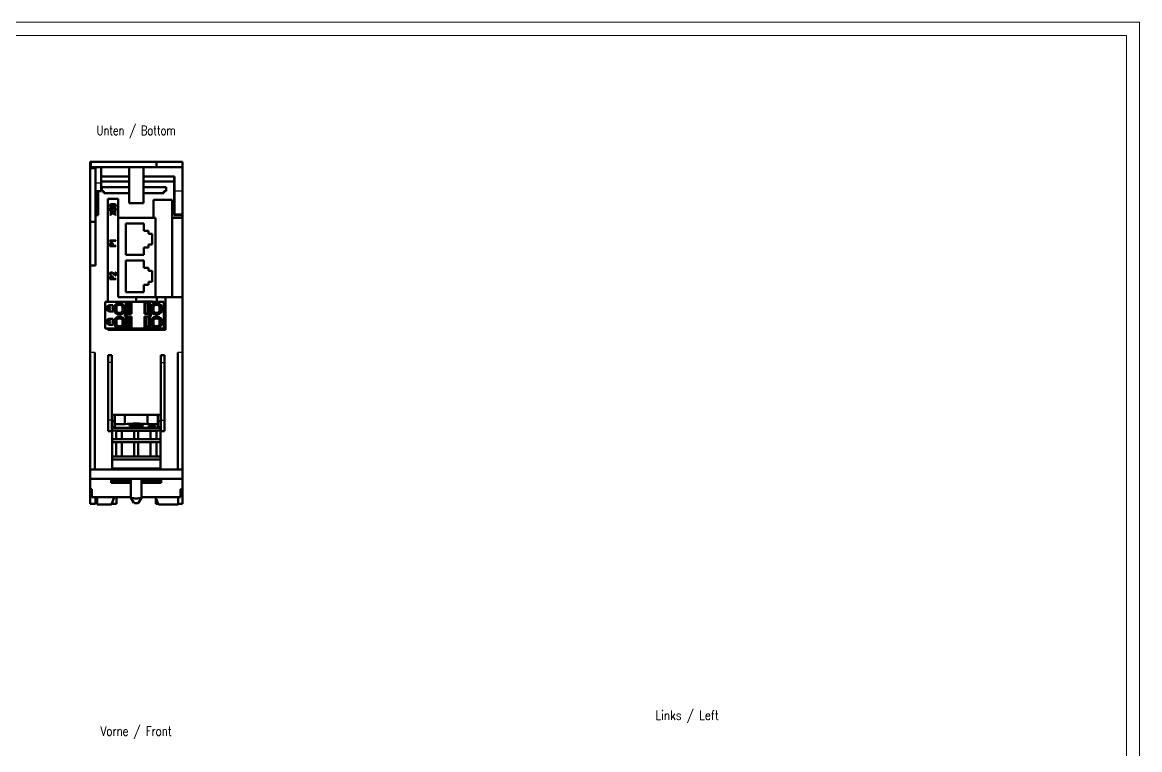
# Model space of a CAD drawing. Header units: millimetres. Extents: x 0 to 841, y 0 to 594.
# Drawn here: x 420.5 to 841, y 320 to 594 of the extents above; entities that cross this region are included whole.
import ezdxf

# ---------------------------------------------------------------- set-up
doc = ezdxf.new("R2010")
doc.units = ezdxf.units.MM
for name, color, linetype in [('1', 7, 'Continuous'), ('106', 7, 'Continuous'), ('201', 7, 'Continuous')]:
    doc.layers.add(name, color=color, linetype=linetype)
doc.styles.add('latin_extended', font='simplex.shx')

msp = doc.modelspace()

# ---------------------------------------------------------------- linework, layer by layer
at = {"layer": '1', "color": 7, "linetype": 'Continuous', "lineweight": 50}
for p, q in [((446.27, 541.39), (445.97, 541.39)), ((445.97, 539.39), (445.97, 541.39)), ((445.97, 539.04), (445.97, 539.39)), ((446.27, 539.39), (445.97, 539.39)), ((445.97, 539.04), (445.97, 518.84)), ((447.97, 539.04), (445.97, 539.04)), ((446.27, 541.39), (470.97, 541.39)), ((446.27, 539.39), (446.27, 541.39)), ((470.97, 539.39), (446.27, 539.39)), ((447.89, 539.39), (447.89, 539.04)), ((447.97, 539.04), (447.97, 518.84)), ((450.19, 539.39), (450.19, 533.39)), ((460.67, 539.39), (460.67, 525.89)), ((466.07, 539.39), (466.07, 525.89)), ((470.97, 541.39), (480.77, 541.39)), ((470.97, 539.39), (470.97, 541.39)), ((480.77, 539.39), (470.97, 539.39)), ((480.77, 541.39), (480.77, 539.39)), ((480.77, 530.39), (480.77, 539.39)), ((450.19, 535.89), (460.67, 535.89)), ((460.67, 534.08), (450.19, 534.08)), ((466.07, 535.89), (477.77, 535.89)), ((477.67, 534.08), (466.07, 534.08)), ((477.67, 535.89), (477.67, 534.08)), ((477.67, 534.08), (477.67, 533.99)), ((477.77, 535.89), (477.77, 530.39)), ((450.19, 530.39), (447.97, 530.39)), ((448.97, 521.59), (448.97, 530.39)), ((449.07, 530.39), (449.07, 521.39)), ((460.67, 533.99), (450.19, 533.99)), ((450.19, 533.39), (450.19, 530.39)), ((450.42, 531.96), (450.42, 530.38)), ((460.67, 531.96), (450.42, 531.96)), ((450.42, 530.38), (451.22, 530.38)), ((451.22, 530.38), (451.22, 529.61)), ((477.67, 533.99), (466.07, 533.99)), ((474.57, 531.96), (466.07, 531.96)), ((473.77, 530.38), (474.57, 530.38)), ((473.77, 529.61), (473.77, 530.38)), ((474.57, 530.38), (474.57, 531.96)), ((477.67, 533.99), (477.67, 521.39)), ((477.77, 530.39), (477.77, 521.59)), ((480.77, 521.59), (480.77, 530.39)), ((451.22, 529.61), (460.67, 529.61)), ((452.62, 527.57), (452.62, 488.77)), ((456.62, 527.57), (452.62, 527.57)), ((456.62, 520.39), (456.62, 527.57)), ((466.07, 525.89), (460.67, 525.89)), ((466.07, 529.61), (473.77, 529.61)), ((469.88, 527.18), (469.88, 520.39)), ((476.83, 527.18), (469.88, 527.18)), ((476.83, 520.39), (476.83, 527.18)), ((448.97, 521.59), (447.97, 521.59)), ((449.07, 525.25), (448.97, 525.25)), ((449.07, 523.94), (448.97, 523.94)), ((449.07, 522.65), (448.97, 522.65)), ((477.77, 525.25), (477.67, 525.25)), ((477.77, 523.94), (477.67, 523.94)), ((477.77, 522.65), (477.67, 522.65)), ((480.77, 521.59), (477.77, 521.59)), ((480.77, 521.39), (480.77, 521.59)), ((445.97, 518.84), (445.97, 502.39)), ((447.97, 518.84), (445.97, 518.84)), ((449.07, 521.39), (447.97, 521.39)), ((447.97, 518.84), (447.97, 502.39)), ((456.62, 520.39), (469.88, 520.39)), ((459.43, 518.22), (466.19, 518.22)), ((459.43, 506.38), (459.43, 518.22)), ((466.19, 518.22), (466.19, 515.45)), ((469.88, 520.39), (470.56, 520.39)), ((470.56, 520.39), (470.56, 490.49)), ((476.83, 490.49), (476.83, 520.39)), ((476.83, 520.39), (480.77, 520.39)), ((480.77, 521.39), (477.67, 521.39)), ((480.77, 520.39), (480.77, 521.39)), ((480.77, 490.49), (480.77, 520.39)), ((466.19, 515.45), (467.93, 515.45)), ((467.93, 515.45), (467.93, 514.33)), ((467.93, 514.33), (469.33, 514.33)), ((469.33, 514.33), (469.33, 510.28)), ((467.93, 509.15), (466.19, 509.15)), ((466.19, 509.15), (466.19, 506.38)), ((467.93, 510.28), (467.93, 509.15)), ((469.33, 510.28), (467.93, 510.28)), ((466.19, 506.38), (459.43, 506.38)), ((445.97, 469.59), (445.97, 502.39)), ((447.97, 502.39), (445.97, 502.39)), ((459.43, 492.41), (459.43, 504.25)), ((459.43, 504.25), (466.19, 504.25)), ((466.19, 504.25), (466.19, 501.48)), ((466.19, 501.48), (467.93, 501.48)), ((467.93, 501.48), (467.93, 500.36)), ((480.78, 501.18), (480.77, 501.18)), ((480.77, 500.68), (480.78, 500.68)), ((467.93, 500.36), (469.33, 500.36)), ((467.93, 496.31), (467.93, 495.18)), ((469.33, 496.31), (467.93, 496.31)), ((469.33, 500.36), (469.33, 496.31)), ((466.19, 492.41), (459.43, 492.41)), ((466.19, 495.18), (466.19, 492.41)), ((467.93, 495.18), (466.19, 495.18)), ((451.63, 488.77), (459.13, 488.77)), ((451.63, 478.71), (451.63, 488.77)), ((463.32, 490.49), (456.62, 490.49)), ((459.13, 488.77), (459.68, 488.77)), ((459.13, 488.33), (459.13, 488.77)), ((459.68, 488.33), (459.13, 488.33)), ((459.58, 488.23), (459.78, 488.23)), ((459.58, 484.33), (459.58, 488.23)), ((459.68, 488.77), (468.34, 488.77)), ((459.68, 488.33), (459.68, 488.77)), ((461.58, 488.33), (459.68, 488.33)), ((459.78, 488.23), (459.9, 488.23)), ((459.9, 488.23), (460.14, 488.23)), ((460.14, 488.23), (460.29, 488.23)), ((460.29, 488.23), (460.88, 488.23)), ((460.88, 488.23), (461.02, 488.23)), ((461.02, 488.23), (461.27, 488.23)), ((461.27, 488.23), (461.38, 488.23)), ((461.38, 488.23), (461.58, 488.23)), ((461.58, 488.23), (461.58, 488.33)), ((461.58, 484.33), (461.58, 488.23)), ((463.32, 488.82), (462.95, 488.82)), ((462.95, 488.82), (462.95, 488.77)), ((471.07, 490.49), (463.32, 490.49)), ((463.32, 490.49), (463.32, 488.82)), ((464.21, 488.82), (464.21, 488.77)), ((469.53, 488.82), (464.21, 488.82)), ((468.34, 488.33), (466.43, 488.33)), ((466.43, 488.33), (466.43, 488.23)), ((466.43, 488.23), (466.63, 488.23)), ((466.43, 484.33), (466.43, 488.23)), ((466.75, 488.23), (466.63, 488.23)), ((466.99, 488.23), (466.75, 488.23)), ((467.14, 488.23), (466.99, 488.23)), ((467.13, 488.23), (467.73, 488.23)), ((467.87, 488.23), (467.73, 488.23)), ((467.87, 488.23), (468.12, 488.23)), ((468.23, 488.23), (468.12, 488.23)), ((468.43, 488.23), (468.23, 488.23)), ((468.34, 488.77), (468.88, 488.77)), ((468.34, 488.33), (468.34, 488.77)), ((468.88, 488.33), (468.34, 488.33)), ((468.43, 484.33), (468.43, 488.23)), ((468.88, 488.77), (473.73, 488.77)), ((468.88, 488.33), (468.88, 488.77)), ((469.53, 488.77), (469.53, 488.82)), ((474.42, 490.49), (471.07, 490.49)), ((471.07, 488.77), (471.07, 490.49)), ((473.73, 478.71), (473.73, 488.77)), ((480.77, 490.49), (474.42, 490.49)), ((474.42, 478.19), (474.42, 490.49)), ((480.77, 469.59), (480.77, 490.49)), ((452.62, 487.15), (452.62, 485.42)), ((454.52, 487.43), (453.37, 487.43)), ((453.37, 485.13), (454.52, 485.13)), ((454.52, 485.13), (454.52, 487.43)), ((455.03, 486.87), (455.03, 485.29)), ((455.88, 487.05), (455.88, 485.12)), ((458.18, 485.12), (458.18, 487.05)), ((458.93, 485.08), (458.93, 487.09)), ((459.13, 484.23), (459.68, 484.23)), ((459.13, 483.25), (459.13, 484.23)), ((459.58, 484.33), (459.78, 484.33)), ((459.68, 484.23), (461.58, 484.23)), ((459.68, 483.25), (459.68, 484.23)), ((459.78, 484.33), (459.9, 484.33)), ((459.9, 484.33), (460.14, 484.33)), ((460.14, 484.33), (460.29, 484.33)), ((460.29, 484.33), (460.88, 484.33)), ((460.88, 484.33), (461.02, 484.33)), ((461.02, 484.33), (461.27, 484.33)), ((461.27, 484.33), (461.38, 484.33)), ((461.38, 484.33), (461.58, 484.33)), ((461.58, 484.23), (461.58, 484.33)), ((466.43, 484.33), (466.63, 484.33)), ((466.43, 484.33), (466.43, 484.23)), ((466.43, 484.23), (468.34, 484.23)), ((466.75, 484.33), (466.63, 484.33)), ((466.99, 484.33), (466.75, 484.33)), ((467.14, 484.33), (466.99, 484.33)), ((467.13, 484.33), (467.73, 484.33)), ((467.87, 484.33), (467.73, 484.33)), ((467.87, 484.33), (468.12, 484.33)), ((468.23, 484.33), (468.12, 484.33)), ((468.43, 484.33), (468.23, 484.33)), ((468.34, 484.23), (468.88, 484.23)), ((468.34, 483.25), (468.34, 484.23)), ((468.88, 483.25), (468.88, 484.23)), ((469.08, 485.08), (469.08, 487.09)), ((469.83, 487.05), (469.83, 485.12)), ((472.13, 485.12), (472.13, 487.05)), ((480.78, 487.42), (480.77, 487.42)), ((480.77, 486.9), (480.78, 486.9)), ((452.62, 482.07), (452.62, 480.34)), ((454.52, 482.35), (453.37, 482.35)), ((453.37, 480.05), (454.52, 480.05)), ((454.52, 480.05), (454.52, 482.35)), ((455.03, 480.21), (455.03, 481.79)), ((455.88, 481.97), (455.88, 480.04)), ((458.18, 480.04), (458.18, 481.97)), ((458.93, 482.01), (458.93, 480)), ((459.68, 483.25), (459.13, 483.25)), ((459.58, 483.15), (459.78, 483.15)), ((459.58, 483.15), (459.58, 479.25)), ((461.58, 483.25), (459.68, 483.25)), ((459.78, 483.15), (459.9, 483.15)), ((459.9, 483.15), (460.14, 483.15)), ((460.14, 483.15), (460.29, 483.15)), ((460.29, 483.15), (460.88, 483.15)), ((460.88, 483.15), (461.02, 483.15)), ((461.02, 483.15), (461.27, 483.15)), ((461.27, 483.15), (461.38, 483.15)), ((461.38, 483.15), (461.58, 483.15)), ((461.58, 483.15), (461.58, 483.25)), ((461.58, 483.15), (461.58, 479.25)), ((468.34, 483.25), (466.43, 483.25)), ((466.43, 483.25), (466.43, 483.15)), ((466.43, 483.15), (466.63, 483.15)), ((466.43, 483.15), (466.43, 479.25)), ((466.75, 483.15), (466.63, 483.15)), ((466.99, 483.15), (466.75, 483.15)), ((467.14, 483.15), (466.99, 483.15)), ((467.13, 483.15), (467.73, 483.15)), ((467.87, 483.15), (467.73, 483.15)), ((467.87, 483.15), (468.12, 483.15)), ((468.23, 483.15), (468.12, 483.15)), ((468.43, 483.15), (468.23, 483.15)), ((468.88, 483.25), (468.34, 483.25)), ((468.43, 483.15), (468.43, 479.25)), ((469.08, 480), (469.08, 482.01)), ((469.83, 481.97), (469.83, 480.04)), ((472.13, 480.04), (472.13, 481.97)), ((451.63, 478.71), (459.13, 478.71)), ((452.62, 478.71), (452.62, 478.19)), ((452.62, 478.19), (474.42, 478.19)), ((458.04, 479.1), (456.03, 479.1)), ((459.13, 479.15), (459.68, 479.15)), ((459.13, 478.71), (459.13, 479.15)), ((459.13, 478.71), (459.68, 478.71)), ((459.58, 479.25), (459.78, 479.25)), ((459.68, 479.15), (461.58, 479.15)), ((459.68, 478.71), (459.68, 479.15)), ((459.68, 478.71), (468.34, 478.71)), ((459.78, 479.25), (459.9, 479.25)), ((459.9, 479.25), (460.14, 479.25)), ((460.14, 479.25), (460.29, 479.25)), ((460.29, 479.25), (460.88, 479.25)), ((460.88, 479.25), (461.02, 479.25)), ((461.02, 479.25), (461.27, 479.25)), ((461.27, 479.25), (461.38, 479.25)), ((461.38, 479.25), (461.58, 479.25)), ((461.58, 479.15), (461.58, 479.25)), ((462.95, 478.71), (462.95, 478.66)), ((462.95, 478.66), (463.32, 478.66)), ((463.32, 478.66), (463.32, 478.27)), ((463.32, 478.27), (471.07, 478.27)), ((464.21, 478.71), (464.21, 478.66)), ((464.21, 478.66), (469.53, 478.66)), ((466.43, 479.25), (466.63, 479.25)), ((466.43, 479.25), (466.43, 479.15)), ((466.43, 479.15), (468.34, 479.15)), ((466.75, 479.25), (466.63, 479.25)), ((466.99, 479.25), (466.75, 479.25)), ((467.14, 479.25), (466.99, 479.25)), ((467.13, 479.25), (467.73, 479.25)), ((467.87, 479.25), (467.73, 479.25)), ((467.87, 479.25), (468.12, 479.25)), ((468.23, 479.25), (468.12, 479.25)), ((468.43, 479.25), (468.23, 479.25)), ((468.34, 479.15), (468.88, 479.15)), ((468.34, 478.71), (468.34, 479.15)), ((468.34, 478.71), (468.88, 478.71)), ((468.88, 478.71), (468.88, 479.15)), ((468.88, 478.71), (473.73, 478.71)), ((469.53, 478.66), (469.53, 478.71)), ((471.99, 479.1), (469.98, 479.1)), ((471.07, 478.27), (471.07, 478.71)), ((445.97, 469.59), (445.97, 425.59)), ((447.72, 469.59), (447.72, 425.59)), ((452.77, 468.68), (452.77, 465.84)), ((454.12, 468.68), (452.77, 468.68)), ((454.12, 468.68), (452.77, 468.68)), ((454.12, 468.68), (454.12, 465.84)), ((472.62, 468.68), (472.62, 465.84)), ((472.62, 468.68), (473.97, 468.68)), ((472.62, 468.68), (473.97, 468.68)), ((473.97, 468.68), (473.97, 465.84)), ((479.01, 425.59), (479.01, 469.59)), ((480.77, 469.59), (480.77, 425.59)), ((454.27, 443.79), (454.27, 446.19)), ((454.27, 446.19), (455.27, 446.19)), ((455.27, 443.79), (455.27, 446.19)), ((455.27, 446.19), (459.13, 446.19)), ((459.13, 446.19), (459.13, 442.61)), ((466.32, 446.19), (460.41, 446.19)), ((467.61, 446.19), (471.47, 446.19)), ((467.61, 446.19), (467.61, 442.61)), ((471.47, 446.19), (471.47, 443.79)), ((471.47, 446.19), (472.47, 446.19)), ((472.47, 443.79), (472.47, 446.19)), ((454.27, 441.5), (454.27, 443.79)), ((454.27, 443.79), (455.27, 443.79)), ((455.27, 441.5), (455.27, 443.79)), ((459.13, 442.61), (455.27, 442.61)), ((471.47, 442.61), (467.61, 442.61)), ((468.02, 441.82), (468.02, 441.63)), ((468.29, 441.75), (468.49, 441.77)), ((468.29, 441.53), (468.29, 441.75)), ((469.22, 441.6), (468.29, 441.75)), ((468.49, 441.77), (468.88, 441.71)), ((468.62, 441.84), (468.62, 441.75)), ((468.76, 441.56), (468.95, 441.58)), ((468.76, 441.48), (468.76, 441.56)), ((468.88, 441.71), (469.09, 441.73)), ((469.25, 441.7), (469.03, 441.68)), ((469.03, 441.68), (469.42, 441.62)), ((469.12, 441.83), (469.32, 441.86)), ((469.51, 441.77), (469.12, 441.83)), ((469.42, 441.62), (469.22, 441.6)), ((469.25, 441.64), (469.25, 441.7)), ((469.29, 441.75), (469.51, 441.77)), ((469.32, 441.86), (470.24, 441.7)), ((469.66, 441.74), (469.44, 441.72)), ((469.78, 441.89), (469.58, 441.87)), ((469.58, 441.81), (469.58, 441.87)), ((470.04, 441.68), (469.66, 441.74)), ((469.78, 441.78), (469.78, 441.89)), ((469.92, 441.49), (469.92, 441.61)), ((470.24, 441.7), (470.04, 441.68)), ((470.04, 441.5), (470.04, 441.68)), ((470.24, 441.53), (470.24, 441.7)), ((470.52, 441.63), (470.52, 441.82)), ((471.47, 443.79), (471.47, 441.5)), ((471.47, 443.79), (472.47, 443.79)), ((472.47, 441.5), (472.47, 443.79)), ((454.12, 439.99), (452.77, 439.99)), ((454.27, 441.27), (454.27, 441.5)), ((454.27, 441.5), (455.27, 441.5)), ((454.27, 440.21), (454.27, 441.27)), ((454.27, 441.27), (472.47, 441.27)), ((454.27, 440.21), (455.77, 440.21)), ((455.77, 440.21), (455.77, 440.18)), ((455.77, 440.21), (470.97, 440.21)), ((455.77, 440.18), (455.77, 440.15)), ((455.77, 440.18), (470.97, 440.18)), ((455.77, 440.15), (455.77, 436.99)), ((457.97, 440.15), (457.97, 436.96)), ((462.62, 440.15), (462.62, 436.99)), ((464.12, 440.15), (464.12, 436.99)), ((468.77, 436.96), (468.77, 440.15)), ((470.97, 440.18), (470.97, 440.21)), ((470.97, 440.21), (472.47, 440.21)), ((470.97, 440.15), (470.97, 440.18)), ((470.97, 436.99), (470.97, 440.15)), ((471.47, 441.5), (472.47, 441.5)), ((472.47, 441.27), (472.47, 441.5)), ((472.47, 440.21), (472.47, 441.27)), ((472.62, 439.99), (473.97, 439.99)), ((454.27, 435.89), (454.27, 436.99)), ((454.27, 436.99), (455.77, 436.99)), ((454.27, 435.89), (472.47, 435.89)), ((455.77, 436.96), (455.77, 436.99)), ((462.62, 436.96), (455.77, 436.96)), ((455.77, 435.89), (455.77, 435.86)), ((455.77, 435.86), (455.77, 430.49)), ((455.77, 435.86), (462.62, 435.86)), ((457.97, 435.86), (457.97, 430.46)), ((462.62, 436.99), (464.12, 436.99)), ((462.62, 436.99), (462.62, 436.96)), ((462.62, 435.86), (462.62, 430.49)), ((464.12, 436.99), (464.12, 436.96)), ((464.12, 436.96), (470.97, 436.96)), ((464.12, 435.86), (464.12, 430.49)), ((470.97, 435.86), (464.12, 435.86)), ((468.77, 430.46), (468.77, 435.86)), ((470.97, 436.99), (472.47, 436.99)), ((470.97, 436.96), (470.97, 436.99)), ((470.97, 435.86), (470.97, 435.89)), ((470.97, 430.49), (470.97, 435.86)), ((472.47, 435.89), (472.47, 436.99)), ((454.27, 430.49), (455.77, 430.49)), ((454.27, 429.39), (454.27, 430.49)), ((454.27, 425.89), (454.27, 429.39)), ((454.27, 429.39), (472.47, 429.39)), ((455.77, 430.46), (455.77, 430.49)), ((462.62, 430.46), (455.77, 430.46)), ((462.62, 430.49), (464.12, 430.49)), ((462.62, 430.49), (462.62, 430.46)), ((464.12, 430.49), (464.12, 430.46)), ((464.12, 430.46), (470.97, 430.46)), ((470.97, 430.49), (472.47, 430.49)), ((470.97, 430.46), (470.97, 430.49)), ((472.47, 429.39), (472.47, 430.49)), ((472.47, 425.89), (472.47, 429.39)), ((445.97, 425.59), (445.97, 422.09)), ((447.72, 425.59), (445.97, 425.59)), ((479.01, 425.59), (447.72, 425.59)), ((454.27, 425.89), (472.47, 425.89)), ((455.97, 425.89), (455.97, 425.59)), ((470.77, 425.89), (470.77, 425.59)), ((480.77, 425.59), (479.01, 425.59)), ((480.77, 425.59), (480.77, 422.09)), ((445.97, 418.19), (445.97, 422.09)), ((480.77, 422.09), (445.97, 422.09)), ((453.97, 421.39), (453.97, 422.09)), ((453.97, 421.33), (453.97, 421.39)), ((453.97, 421.39), (461.37, 421.39)), ((453.97, 420.59), (453.97, 421.33)), ((453.97, 421.33), (461.37, 421.33)), ((453.97, 420.59), (461.37, 420.59)), ((461.37, 421.57), (461.37, 422.09)), ((461.37, 422.09), (461.37, 414.95)), ((465.37, 422.09), (465.37, 421.57)), ((465.37, 414.95), (465.37, 422.09)), ((465.37, 421.39), (472.77, 421.39)), ((465.37, 421.33), (472.77, 421.33)), ((465.37, 420.59), (472.77, 420.59)), ((472.77, 421.39), (472.77, 422.09)), ((472.77, 421.33), (472.77, 421.39)), ((472.77, 420.59), (472.77, 421.33)), ((480.77, 418.19), (480.77, 422.09)), ((445.97, 418.19), (445.97, 418.09)), ((446.68, 418.19), (445.97, 418.19)), ((445.97, 418.09), (445.97, 417.09)), ((445.97, 417.09), (445.97, 412.59)), ((446.44, 417.09), (445.97, 417.09)), ((446.68, 418.19), (446.68, 415.19)), ((480.06, 415.19), (480.06, 418.19)), ((480.77, 418.19), (480.06, 418.19)), ((480.77, 417.09), (480.3, 417.09)), ((480.77, 418.19), (480.77, 418.09)), ((480.77, 418.09), (480.77, 417.09)), ((480.77, 417.09), (480.77, 412.59)), ((447.97, 412.59), (445.97, 412.59)), ((446.68, 415.19), (461.37, 415.19)), ((447.97, 415.19), (447.97, 412.59)), ((448.65, 412.39), (448.65, 415.19)), ((448.65, 412.39), (454.04, 412.39)), ((454.04, 412.39), (454.96, 414.79)), ((455.97, 412.59), (454.12, 412.59)), ((454.96, 414.79), (454.97, 415.19)), ((455.97, 412.59), (455.97, 415.19)), ((461.37, 414.93), (462.52, 412.96)), ((464.22, 412.96), (465.36, 414.93)), ((465.37, 415.19), (480.06, 415.19)), ((470.77, 415.25), (470.78, 414.79)), ((470.77, 415.19), (470.77, 412.59)), ((471.62, 412.59), (470.77, 412.59)), ((470.78, 414.79), (471.7, 412.39)), ((471.7, 412.39), (479.09, 412.39)), ((479.09, 412.39), (479.09, 415.19)), ((480.77, 412.59), (479.09, 412.59))]:
    msp.add_line(p, q, dxfattribs=at)
at = {"layer": '1', "color": 7, "linetype": 'Continuous', "lineweight": 25}
for p, q in [((450.19, 533.39), (447.97, 533.39)), ((448.97, 530.39), (447.97, 530.39)), ((480.77, 530.39), (477.77, 530.39)), ((459.78, 484.33), (459.78, 488.23)), ((459.9, 484.33), (459.9, 488.23)), ((460.14, 484.33), (460.14, 488.23)), ((460.29, 484.33), (460.29, 488.23)), ((460.88, 484.33), (460.88, 488.23)), ((461.02, 484.33), (461.02, 488.23)), ((461.27, 484.33), (461.27, 488.23)), ((461.38, 484.33), (461.38, 488.23)), ((466.63, 484.33), (466.63, 488.23)), ((466.75, 484.33), (466.75, 488.23)), ((466.99, 484.33), (466.99, 488.23)), ((467.14, 484.33), (467.14, 488.23)), ((467.73, 484.33), (467.73, 488.23)), ((467.87, 484.33), (467.87, 488.23)), ((468.12, 484.33), (468.12, 488.23)), ((468.23, 484.33), (468.23, 488.23)), ((459.78, 483.15), (459.78, 479.25)), ((459.9, 483.15), (459.9, 479.25)), ((460.14, 483.15), (460.14, 479.25)), ((460.29, 483.15), (460.29, 479.25)), ((460.88, 483.15), (460.88, 479.25)), ((461.02, 483.15), (461.02, 479.25)), ((461.27, 483.15), (461.27, 479.25)), ((461.38, 483.15), (461.38, 479.25)), ((466.63, 483.15), (466.63, 479.25)), ((466.75, 483.15), (466.75, 479.25)), ((466.99, 483.15), (466.99, 479.25)), ((467.14, 483.15), (467.14, 479.25)), ((467.73, 483.15), (467.73, 479.25)), ((467.87, 483.15), (467.87, 479.25)), ((468.12, 483.15), (468.12, 479.25)), ((468.23, 483.15), (468.23, 479.25)), ((447.72, 469.59), (445.97, 469.59)), ((480.77, 469.59), (479.01, 469.59)), ((446.27, 418.09), (445.97, 418.09)), ((480.77, 418.09), (480.47, 418.09))]:
    msp.add_line(p, q, dxfattribs=at)
at = {"layer": '1', "color": 7, "linetype": 'Continuous', "lineweight": 50}
for centre, radius, start, end in [((457.03, 486.08), 2.15, 27.9055, 158.4711), ((470.98, 486.08), 2.15, 207.9055, 152.0945), ((453.37, 486.28), 1.15, 90, 270), ((452.38, 486.28), 1.15, 0, 64.3655), ((452.38, 486.28), 1.15, 295.6345, 0), ((457.03, 486.08), 2.15, 201.5289, 332.0945), ((457.03, 486.08), 1.5, 39.9445, 140.0555), ((457.03, 486.08), 1.5, 219.9445, 320.0555), ((470.98, 486.08), 1.5, 39.9445, 140.0555), ((470.98, 486.08), 1.5, 219.9445, 320.0555), ((453.37, 481.2), 1.15, 90, 270), ((452.38, 481.2), 1.15, 0, 64.3655), ((452.38, 481.2), 1.15, 295.6345, 0), ((457.03, 481), 2.15, 27.9055, 158.4711), ((457.03, 481), 2.15, 201.5289, 242.0945), ((457.03, 481), 1.5, 39.9445, 140.0555), ((457.03, 481), 1.5, 219.9445, 320.0555), ((457.03, 481), 2.15, 297.9055, 332.0945), ((470.98, 481), 2.15, 297.9055, 152.0945), ((470.98, 481), 2.15, 207.9055, 242.0945), ((470.98, 481), 1.5, 39.9445, 140.0555), ((470.98, 481), 1.5, 219.9445, 320.0555), ((472.77, 422.09), 26.81, 188.3654, 193.1942), ((453.96, 422.09), 26.81, 346.8058, 351.6345)]:
    msp.add_arc(centre, radius, start, end, dxfattribs=at)
for centre, major_axis, ratio, start_param, end_param in [((456.19, 486.08), (1.3, 0), 0.759934, 1.805503, 2.657041), ((456.19, 486.08), (1.3, 0), 0.759934, 3.626145, 4.477682), ((457.88, 486.08), (1.3, 0), 0.759934, 0.62981, 1.336089), ((457.88, 486.08), (1.3, 0), 0.759934, 4.947096, 5.653375), ((470.14, 486.08), (1.3, 0), 0.759934, 1.805503, 2.511783), ((470.14, 486.08), (1.3, 0), 0.759934, 3.771402, 4.477682), ((471.83, 486.08), (1.3, 0), 0.759934, 0, 1.336089), ((471.83, 486.08), (1.3, 0), 0.759934, 4.947096, 6.283185), ((456.19, 481), (1.3, 0), 0.759934, 1.805503, 2.657041), ((456.19, 481), (1.3, 0), 0.759934, 3.626145, 4.477682), ((457.88, 481), (1.3, 0), 0.759934, 0.62981, 1.336089), ((457.88, 481), (1.3, 0), 0.759934, 4.947096, 5.653375), ((470.14, 481), (1.3, 0), 0.759934, 1.805503, 2.511783), ((470.14, 481), (1.3, 0), 0.759934, 3.771402, 4.477682), ((471.83, 481), (1.3, 0), 0.759934, 0, 1.336089), ((471.83, 481), (1.3, 0), 0.759934, 4.947096, 6.283185), ((463.37, 442.16), (5.5, 0), 0.12941, 0.689775, 2.451818), ((469.27, 441.82), (-1.25, 0), 0.130526, 3.141593, 6.283185), ((469.27, 441.63), (-1.25, 0), 0.130526, 0, 3.141593), ((469.27, 441.53), (-1.25, 0), 0.130526, 5.60465, 5.966375), ((469.27, 441.53), (-1.25, 0), 0.130526, 3.458403, 3.820128), ((463.37, 414.95), (-2, 0), 0.130526, 0, 3.141593), ((463.37, 412.97), (0.85, 0), 0.130526, 3.217384, 6.207493)]:
    msp.add_ellipse(centre, major_axis=major_axis, ratio=ratio, start_param=start_param, end_param=end_param, dxfattribs=at)
msp.add_ellipse((463.37, 442.27), major_axis=(2.69, 0), ratio=0.130526, dxfattribs=at)
for points, degree in [([(453.5, 522.84), (453.48, 522.8), (453.45, 522.75), (453.43, 522.71)], 3), ([(453.43, 522.71), (453.75, 522.53), (454.07, 522.35), (454.4, 522.17)], 3), ([(454.4, 522.17), (454.07, 521.99), (453.75, 521.81), (453.43, 521.63)], 3), ([(453.43, 521.63), (453.45, 521.58), (453.48, 521.54), (453.5, 521.5)], 3), ([(453.62, 524.18), (453.56, 524.18), (453.51, 524.18), (453.46, 524.18)], 3), ([(453.46, 524.18), (453.46, 523.87), (453.46, 523.56), (453.46, 523.24)], 3), ([(453.46, 523.24), (453.46, 523.22), (453.46, 523.19), (453.46, 523.17)], 3), ([(453.46, 523.17), (453.87, 523.17), (454.28, 523.17), (454.7, 523.17)], 3), ([(454.56, 522.26), (454.21, 522.46), (453.85, 522.65), (453.5, 522.84)], 3), ([(453.5, 521.5), (453.85, 521.69), (454.2, 521.89), (454.55, 522.09)], 3), ([(453.62, 523.32), (453.62, 523.61), (453.62, 523.89), (453.62, 524.18)], 3), ([(454.45, 523.32), (454.17, 523.32), (453.89, 523.32), (453.62, 523.32)], 3), ([(453.85, 524.66), (453.79, 524.68), (453.74, 524.71), (453.7, 524.75)], 3), ([(454.5, 523.47), (454.48, 523.5), (454.45, 523.53), (454.43, 523.57)], 3), ([(454.58, 523.42), (454.56, 523.43), (454.53, 523.45), (454.5, 523.47)], 3), ([(454.55, 522.09), (454.93, 521.88), (455.3, 521.68), (455.67, 521.47)], 3), ([(455.67, 522.89), (455.3, 522.68), (454.93, 522.47), (454.56, 522.26)], 3), ([(454.63, 523.41), (454.62, 523.41), (454.61, 523.41), (454.58, 523.42)], 3), ([(454.7, 523.4), (454.67, 523.4), (454.65, 523.41), (454.63, 523.41)], 3), ([(454.7, 523.17), (454.7, 523.25), (454.7, 523.32), (454.7, 523.4)], 3), ([(454.71, 522.17), (455.06, 522.37), (455.4, 522.56), (455.75, 522.76)], 3), ([(455.75, 521.6), (455.4, 521.79), (455.06, 521.98), (454.71, 522.17)], 3), ([(455.47, 523.38), (455.45, 523.36), (455.41, 523.33), (455.37, 523.31)], 3), ([(455.37, 523.31), (455.39, 523.27), (455.41, 523.22), (455.43, 523.17)], 3), ([(455.53, 523.47), (455.52, 523.44), (455.5, 523.41), (455.47, 523.38)], 3), ([(455.75, 522.76), (455.72, 522.8), (455.7, 522.85), (455.67, 522.89)], 3), ([(455.67, 521.47), (455.7, 521.52), (455.72, 521.56), (455.75, 521.6)], 3), ([(456.62, 490.49), (456.62, 520.39)], 1), ([(453.46, 509.67), (454.21, 509.67), (454.96, 509.67), (455.71, 509.67)], 3), ([(455.71, 511.86), (454.97, 511.86), (454.22, 511.86), (453.47, 511.86)], 3), ([(453.47, 511.86), (453.47, 511.83), (453.47, 511.8), (453.47, 511.78)], 3), ([(453.47, 511.78), (453.47, 511.73), (453.47, 511.69), (453.47, 511.64)], 3), ([(453.47, 511.64), (453.48, 511.64), (453.49, 511.63), (453.5, 511.62)], 3), ([(453.62, 509.85), (453.62, 509.98), (453.62, 510.11), (453.62, 510.25)], 3), ([(454.45, 509.85), (454.17, 509.85), (453.89, 509.85), (453.62, 509.85)], 3), ([(453.67, 511.69), (454.35, 511.69), (455.03, 511.69), (455.71, 511.69)], 3), ([(453.87, 511.22), (453.92, 511.23), (453.97, 511.23), (454.03, 511.24)], 3), ([(453.87, 511.2), (453.87, 511.21), (453.87, 511.22), (453.87, 511.22)], 3), ([(455.71, 509.85), (455.34, 509.85), (454.97, 509.85), (454.6, 509.85)], 3), ([(455.71, 511.69), (455.71, 511.75), (455.71, 511.8), (455.71, 511.86)], 3), ([(455.71, 509.67), (455.71, 509.73), (455.71, 509.79), (455.71, 509.85)], 3), ([(453.46, 497.27), (454.21, 497.27), (454.96, 497.27), (455.71, 497.27)], 3), ([(453.58, 499.64), (453.55, 499.62), (453.53, 499.59), (453.51, 499.55)], 3), ([(453.62, 497.43), (453.62, 497.55), (453.62, 497.67), (453.62, 497.79)], 3), ([(454.45, 497.43), (454.17, 497.43), (453.89, 497.43), (453.62, 497.43)], 3), ([(453.74, 498.78), (453.76, 498.83), (453.79, 498.88), (453.81, 498.92)], 3), ([(455.71, 497.43), (455.34, 497.43), (454.97, 497.43), (454.6, 497.43)], 3), ([(455.4, 498.72), (455.41, 498.71), (455.42, 498.7), (455.42, 498.7)], 3), ([(455.42, 498.7), (455.52, 498.7), (455.61, 498.7), (455.71, 498.7)], 3), ([(455.55, 498.85), (455.53, 498.85), (455.5, 498.85), (455.48, 498.85)], 3), ([(455.71, 499.9), (455.66, 499.9), (455.61, 499.9), (455.55, 499.9)], 3), ([(455.55, 499.9), (455.55, 499.55), (455.55, 499.2), (455.55, 498.85)], 3), ([(455.71, 498.7), (455.71, 499.1), (455.71, 499.5), (455.71, 499.9)], 3), ([(455.71, 497.27), (455.71, 497.32), (455.71, 497.38), (455.71, 497.43)], 3), ([(453.53, 481.21), (453.49, 481.19), (453.46, 481.17), (453.43, 481.15)], 3), ([(452.77, 440.05), (452.77, 440.05), (452.77, 440.31), (452.77, 441.31), (452.77, 442.72), (452.77, 443.72), (452.77, 444.17)], 3), ([(454.12, 440.05), (454.12, 440.05), (454.12, 440.31), (454.12, 441.31), (454.12, 442.72), (454.12, 443.72), (454.12, 444.17)], 3), ([(472.62, 440.05), (472.62, 440.05), (472.62, 440.31), (472.62, 441.31), (472.62, 442.72), (472.62, 443.72), (472.62, 444.17)], 3), ([(473.97, 440.05), (473.97, 440.05), (473.97, 440.31), (473.97, 441.31), (473.97, 442.72), (473.97, 443.72), (473.97, 444.17)], 3), ([(454.27, 436.99), (454.27, 438.06), (454.27, 439.14), (454.27, 440.21)], 3), ([(455.77, 440.15), (458.05, 440.15), (460.33, 440.15), (462.62, 440.15)], 3), ([(470.97, 440.15), (468.68, 440.15), (466.4, 440.15), (464.12, 440.15)], 3), ([(472.47, 440.21), (472.47, 439.14), (472.47, 438.06), (472.47, 436.99)], 3), ([(454.27, 430.49), (454.27, 432.29), (454.27, 434.09), (454.27, 435.89)], 3), ([(472.47, 435.89), (472.47, 434.09), (472.47, 432.29), (472.47, 430.49)], 3)]:
    msp.add_open_spline(points, degree=degree, dxfattribs=at)
for points, knots in [([(455.59, 525.35), (455.54, 525.4), (455.48, 525.44), (455.34, 525.5), (455.26, 525.52), (455.1, 525.55), (455.01, 525.56), (454.82, 525.56), (454.71, 525.56), (454.59, 525.56), (454.58, 525.56), (454.46, 525.56), (454.36, 525.56), (454.17, 525.55), (454.08, 525.55), (453.91, 525.52), (453.83, 525.5), (453.7, 525.45), (453.64, 525.41), (453.49, 525.27), (453.45, 525.15), (453.45, 524.85), (453.49, 524.73), (453.64, 524.59), (453.7, 524.56), (453.77, 524.53)], [0, 0, 0, 0, 0.078552, 0.078552, 0.157105, 0.157105, 0.236105, 0.236105, 0.315096, 0.315096, 0.323455, 0.323455, 0.402446, 0.402446, 0.481446, 0.481446, 0.560979, 0.560979, 0.640512, 0.640512, 0.780776, 0.780776, 0.92052, 0.92052, 1, 1, 1, 1]), ([(453.7, 524.75), (453.64, 524.81), (453.61, 524.89), (453.61, 525.11), (453.64, 525.19), (453.7, 525.25)], [0, 0, 0, 0, 0.506427, 0.506427, 1, 1, 1, 1]), ([(453.7, 525.25), (453.74, 525.29), (453.79, 525.32), (453.9, 525.36), (453.97, 525.38), (454.12, 525.4), (454.2, 525.4), (454.38, 525.41), (454.47, 525.41), (454.58, 525.41), (454.59, 525.41), (454.7, 525.41), (454.79, 525.41), (454.97, 525.4), (455.05, 525.4), (455.2, 525.38), (455.26, 525.36), (455.39, 525.32), (455.44, 525.29), (455.54, 525.19), (455.57, 525.11), (455.57, 524.9), (455.54, 524.81), (455.44, 524.72), (455.39, 524.69), (455.33, 524.66)], [0, 0, 0, 0, 0.086443, 0.086443, 0.173633, 0.173633, 0.260744, 0.260744, 0.347275, 0.347275, 0.357164, 0.357164, 0.439739, 0.439739, 0.522325, 0.522325, 0.604911, 0.604911, 0.686566, 0.686566, 0.80066, 0.80066, 0.917169, 0.917169, 1, 1, 1, 1]), ([(453.77, 524.53), (453.83, 524.5), (453.91, 524.48), (454.08, 524.45), (454.17, 524.45), (454.36, 524.44), (454.46, 524.44), (454.58, 524.44), (454.59, 524.44), (454.71, 524.44), (454.82, 524.44), (455.01, 524.45), (455.1, 524.45), (455.26, 524.48), (455.34, 524.5), (455.48, 524.56), (455.54, 524.6), (455.59, 524.65)], [0, 0, 0, 0, 0.141898, 0.141898, 0.282703, 0.282703, 0.423492, 0.423492, 0.438391, 0.438391, 0.57918, 0.57918, 0.719985, 0.719985, 0.859993, 0.859993, 1, 1, 1, 1]), ([(455.33, 524.66), (455.27, 524.64), (455.2, 524.63), (455.05, 524.61), (454.97, 524.6), (454.79, 524.6), (454.7, 524.6), (454.59, 524.6), (454.58, 524.6), (454.47, 524.6), (454.38, 524.6), (454.2, 524.6), (454.12, 524.61), (453.97, 524.63), (453.9, 524.64), (453.85, 524.66)], [0, 0, 0, 0, 0.159289, 0.159289, 0.318578, 0.318578, 0.477845, 0.477845, 0.496919, 0.496919, 0.663815, 0.663815, 0.831832, 0.831832, 1, 1, 1, 1]), ([(455.72, 523.57), (455.72, 523.61), (455.73, 523.64), (455.73, 523.74), (455.71, 523.82), (455.64, 523.95), (455.59, 524.01), (455.47, 524.1), (455.39, 524.14), (455.21, 524.19), (455.11, 524.21), (454.75, 524.21), (454.57, 524.17), (454.3, 524.01), (454.24, 523.9), (454.24, 523.69), (454.24, 523.64), (454.26, 523.55), (454.28, 523.51), (454.3, 523.48)], [0, 0, 0, 0, 0.029959, 0.029959, 0.126646, 0.126646, 0.223666, 0.223666, 0.321094, 0.321094, 0.417954, 0.417954, 0.628476, 0.628476, 0.838607, 0.838607, 0.919303, 0.919303, 1, 1, 1, 1]), ([(454.3, 523.48), (454.32, 523.44), (454.34, 523.41), (454.39, 523.36), (454.42, 523.34), (454.45, 523.32)], [0, 0, 0, 0, 0.505491, 0.505491, 1, 1, 1, 1]), ([(454.43, 523.57), (454.41, 523.62), (454.4, 523.68), (454.4, 523.82), (454.42, 523.87), (454.51, 523.95), (454.57, 523.99), (454.69, 524.03), (454.76, 524.04), (454.9, 524.05), (454.95, 524.06), (455.07, 524.06), (455.14, 524.05), (455.28, 524.01), (455.34, 523.99), (455.45, 523.92), (455.49, 523.88), (455.55, 523.78), (455.57, 523.73), (455.57, 523.63), (455.56, 523.6), (455.56, 523.53), (455.55, 523.5), (455.53, 523.47)], [0, 0, 0, 0, 0.077575, 0.077575, 0.151004, 0.151004, 0.224877, 0.224877, 0.299345, 0.299345, 0.373813, 0.373813, 0.495755, 0.495755, 0.617696, 0.617696, 0.739638, 0.739638, 0.8632, 0.8632, 0.9316, 0.9316, 1, 1, 1, 1]), ([(455.43, 523.17), (455.51, 523.21), (455.56, 523.25), (455.64, 523.34), (455.67, 523.38), (455.71, 523.48), (455.72, 523.52), (455.72, 523.57)], [0, 0, 0, 0, 0.332191, 0.332191, 0.664382, 0.664382, 1, 1, 1, 1]), ([(455.59, 524.65), (455.68, 524.73), (455.73, 524.85), (455.73, 525.15), (455.68, 525.27), (455.59, 525.35)], [0, 0, 0, 0, 0.502804, 0.502804, 1, 1, 1, 1]), ([(454.6, 509.85), (454.6, 509.98), (454.6, 510.11), (454.6, 510.47), (454.55, 510.64), (454.38, 510.83), (454.32, 510.88), (454.19, 510.94), (454.12, 510.95), (453.97, 510.95), (453.9, 510.94), (453.76, 510.88), (453.7, 510.83), (453.59, 510.72), (453.55, 510.64), (453.48, 510.46), (453.46, 510.36), (453.46, 510.05), (453.46, 509.86), (453.46, 509.67)], [0, 0, 0, 0, 0.118521, 0.118521, 0.314648, 0.314648, 0.404037, 0.404037, 0.493938, 0.493938, 0.583277, 0.583277, 0.673112, 0.673112, 0.76219, 0.76219, 0.851713, 0.851713, 1, 1, 1, 1]), ([(453.5, 511.62), (453.54, 511.58), (453.58, 511.54), (453.67, 511.45), (453.71, 511.41), (453.78, 511.33), (453.81, 511.3), (453.85, 511.24), (453.87, 511.22), (453.87, 511.2)], [0, 0, 0, 0, 0.24629, 0.24629, 0.49534, 0.49534, 0.74767, 0.74767, 1, 1, 1, 1]), ([(453.62, 510.25), (453.62, 510.33), (453.63, 510.41), (453.68, 510.54), (453.71, 510.6), (453.8, 510.69), (453.84, 510.72), (453.94, 510.77), (453.99, 510.78), (454.1, 510.78), (454.15, 510.77), (454.24, 510.73), (454.28, 510.69), (454.36, 510.61), (454.39, 510.55), (454.43, 510.42), (454.45, 510.34), (454.45, 510.11), (454.45, 509.98), (454.45, 509.85)], [0, 0, 0, 0, 0.106268, 0.106268, 0.213254, 0.213254, 0.32024, 0.32024, 0.42804, 0.42804, 0.532978, 0.532978, 0.638764, 0.638764, 0.743844, 0.743844, 0.848924, 0.848924, 1, 1, 1, 1]), ([(454.03, 511.24), (454.03, 511.24), (454.03, 511.26), (454.02, 511.29), (454, 511.31), (453.96, 511.37), (453.92, 511.42), (453.82, 511.53), (453.75, 511.6), (453.67, 511.69)], [0, 0, 0, 0, 0.242054, 0.242054, 0.49186, 0.49186, 0.74593, 0.74593, 1, 1, 1, 1]), ([(453.51, 499.55), (453.49, 499.51), (453.48, 499.47), (453.45, 499.38), (453.45, 499.32), (453.45, 499.04), (453.54, 498.88), (453.74, 498.78)], [0, 0, 0, 0, 0.181217, 0.181217, 0.362434, 0.362434, 1, 1, 1, 1]), ([(454.6, 497.43), (454.6, 497.55), (454.6, 497.67), (454.6, 497.99), (454.55, 498.15), (454.38, 498.32), (454.32, 498.36), (454.19, 498.41), (454.12, 498.43), (453.97, 498.43), (453.9, 498.41), (453.76, 498.36), (453.7, 498.32), (453.59, 498.21), (453.55, 498.15), (453.48, 497.99), (453.46, 497.89), (453.46, 497.62), (453.46, 497.44), (453.46, 497.27)], [0, 0, 0, 0, 0.118499, 0.118499, 0.31459, 0.31459, 0.403966, 0.403966, 0.493872, 0.493872, 0.583215, 0.583215, 0.67307, 0.67307, 0.762169, 0.762169, 0.851699, 0.851699, 1, 1, 1, 1]), ([(454.29, 499.75), (454.25, 499.77), (454.2, 499.78), (454.1, 499.8), (454.04, 499.8), (453.93, 499.8), (453.87, 499.79), (453.75, 499.77), (453.7, 499.74), (453.62, 499.69), (453.6, 499.67), (453.58, 499.64)], [0, 0, 0, 0, 0.210731, 0.210731, 0.421785, 0.421785, 0.657879, 0.657879, 0.892261, 0.892261, 1, 1, 1, 1]), ([(453.81, 498.92), (453.67, 498.99), (453.6, 499.11), (453.6, 499.4), (453.65, 499.51), (453.74, 499.57)], [0, 0, 0, 0, 0.512977, 0.512977, 1, 1, 1, 1]), ([(453.62, 497.79), (453.62, 497.87), (453.63, 497.94), (453.68, 498.06), (453.71, 498.11), (453.8, 498.19), (453.84, 498.22), (453.94, 498.26), (453.99, 498.27), (454.1, 498.27), (454.15, 498.26), (454.24, 498.22), (454.28, 498.19), (454.36, 498.11), (454.39, 498.06), (454.43, 497.94), (454.45, 497.87), (454.45, 497.67), (454.45, 497.55), (454.45, 497.43)], [0, 0, 0, 0, 0.106234, 0.106234, 0.213166, 0.213166, 0.320097, 0.320097, 0.427867, 0.427867, 0.532775, 0.532775, 0.638557, 0.638557, 0.743697, 0.743697, 0.848837, 0.848837, 1, 1, 1, 1]), ([(453.74, 499.57), (453.77, 499.6), (453.81, 499.62), (453.9, 499.64), (453.94, 499.64), (454.03, 499.64), (454.08, 499.64), (454.17, 499.62), (454.2, 499.61), (454.24, 499.6)], [0, 0, 0, 0, 0.251259, 0.251259, 0.499997, 0.499997, 0.748734, 0.748734, 1, 1, 1, 1]), ([(454.24, 499.6), (454.29, 499.58), (454.34, 499.55), (454.47, 499.48), (454.54, 499.43), (454.68, 499.33), (454.75, 499.27), (454.9, 499.15), (454.97, 499.09), (455.11, 498.97), (455.18, 498.91), (455.3, 498.8), (455.35, 498.76), (455.4, 498.72)], [0, 0, 0, 0, 0.166514, 0.166514, 0.332492, 0.332492, 0.499168, 0.499168, 0.665741, 0.665741, 0.832218, 0.832218, 1, 1, 1, 1]), ([(455.48, 498.85), (455.36, 498.96), (455.24, 499.05), (455.01, 499.25), (454.91, 499.34), (454.71, 499.5), (454.61, 499.57), (454.44, 499.68), (454.36, 499.72), (454.29, 499.75)], [0, 0, 0, 0, 0.249944, 0.249944, 0.499392, 0.499392, 0.749391, 0.749391, 1, 1, 1, 1]), ([(452.77, 444.17), (452.77, 445.87), (452.77, 449.39), (452.77, 454.82), (452.77, 460.34), (452.77, 464.03), (452.77, 465.84)], [0, 0, 0, 0, 0.247133, 0.501505, 0.755848, 1, 1, 1, 1]), ([(454.12, 444.17), (454.12, 445.87), (454.12, 449.39), (454.12, 454.82), (454.12, 460.34), (454.12, 464.03), (454.12, 465.84)], [0, 0, 0, 0, 0.247133, 0.501505, 0.755848, 1, 1, 1, 1]), ([(472.62, 444.17), (472.62, 445.87), (472.62, 449.39), (472.62, 454.82), (472.62, 460.34), (472.62, 464.03), (472.62, 465.84)], [0, 0, 0, 0, 0.247133, 0.501505, 0.755848, 1, 1, 1, 1]), ([(473.97, 444.17), (473.97, 445.87), (473.97, 449.39), (473.97, 454.82), (473.97, 460.34), (473.97, 464.03), (473.97, 465.84)], [0, 0, 0, 0, 0.247133, 0.501505, 0.755848, 1, 1, 1, 1]), ([(459.13, 446.19), (459.22, 446.19), (459.41, 446.19), (459.62, 446.19), (459.78, 446.19), (459.83, 446.19), (459.95, 446.19), (460, 446.19), (460.17, 446.19), (460.29, 446.19), (460.41, 446.19)], [0, 0, 0, 0, 0.25, 0.5, 0.5, 0.625, 0.625, 0.75, 0.75, 1, 1, 1, 1]), ([(460.41, 446.19), (460.47, 446.19), (460.52, 446.19), (460.64, 446.19), (460.69, 446.19), (460.86, 446.19), (460.98, 446.19), (461.16, 446.19), (461.22, 446.19), (461.34, 446.19), (461.4, 446.19), (461.58, 446.19), (461.7, 446.19), (461.89, 446.19), (461.95, 446.19), (462.08, 446.19), (462.14, 446.19), (462.33, 446.19), (462.59, 446.19), (462.85, 446.19), (463.04, 446.19), (463.11, 446.19), (463.24, 446.19), (463.3, 446.19), (463.5, 446.19), (463.63, 446.19), (463.82, 446.19), (463.89, 446.19), (464.02, 446.19), (464.08, 446.19), (464.4, 446.19), (464.66, 446.19), (465.16, 446.19), (465.4, 446.19), (465.7, 446.19), (465.75, 446.19), (465.87, 446.19), (465.93, 446.19), (466.1, 446.19), (466.21, 446.19), (466.32, 446.19)], [0, 0, 0, 0, 0.03125, 0.03125, 0.0625, 0.0625, 0.125, 0.125, 0.15625, 0.15625, 0.1875, 0.1875, 0.25, 0.25, 0.28125, 0.28125, 0.3125, 0.3125, 0.375, 0.4375, 0.4375, 0.46875, 0.46875, 0.5, 0.5, 0.5625, 0.5625, 0.59375, 0.59375, 0.625, 0.625, 0.75, 0.75, 0.875, 0.875, 0.90625, 0.90625, 0.9375, 0.9375, 1, 1, 1, 1]), ([(466.32, 446.19), (466.38, 446.19), (466.44, 446.19), (466.53, 446.19), (466.56, 446.19), (466.62, 446.19), (466.76, 446.19), (467.02, 446.19), (467.33, 446.19), (467.52, 446.19), (467.61, 446.19)], [0, 0, 0, 0, 0.125, 0.125, 0.1875, 0.1875, 0.25, 0.5, 0.75, 1, 1, 1, 1]), ([(469.09, 441.73), (469.07, 441.73), (469.01, 441.74), (468.91, 441.76), (468.8, 441.78), (468.69, 441.8), (468.62, 441.82), (468.61, 441.85), (468.69, 441.88), (468.86, 441.91), (469.06, 441.92), (469.27, 441.92), (469.46, 441.92), (469.64, 441.91), (469.73, 441.9), (469.78, 441.89)], [0, 0, 0, 0, 0.047503, 0.105963, 0.193082, 0.248288, 0.32308, 0.406005, 0.518446, 0.605742, 0.694909, 0.777835, 0.843845, 0.919262, 1, 1, 1, 1]), ([(469.44, 441.72), (469.47, 441.72), (469.54, 441.71), (469.67, 441.68), (469.82, 441.66), (469.91, 441.63), (469.93, 441.6), (469.86, 441.58), (469.73, 441.55), (469.56, 441.54), (469.35, 441.53), (469.14, 441.53), (468.97, 441.54), (468.84, 441.55), (468.78, 441.56), (468.76, 441.56)], [0, 0, 0, 0, 0.050563, 0.130579, 0.247483, 0.318472, 0.405406, 0.499502, 0.57519, 0.656193, 0.741255, 0.819133, 0.900761, 0.95101, 1, 1, 1, 1]), ([(468.87, 441.84), (468.87, 441.84), (468.87, 441.83), (468.89, 441.81), (469, 441.8), (469.1, 441.78), (469.19, 441.76), (469.25, 441.75), (469.29, 441.75)], [0, 0, 0, 0, 0.000066, 0.190757, 0.416244, 0.628343, 0.792626, 1, 1, 1, 1]), ([(469.58, 441.87), (469.53, 441.88), (469.43, 441.89), (469.25, 441.89), (469.09, 441.89), (468.98, 441.87), (468.93, 441.87), (468.92, 441.86)], [0, 0, 0, 0, 0.279396, 0.478525, 0.693955, 0.867905, 1, 1, 1, 1]), ([(468.95, 441.58), (468.99, 441.58), (469.08, 441.57), (469.25, 441.56), (469.45, 441.57), (469.6, 441.58), (469.66, 441.6), (469.67, 441.61), (469.67, 441.62)], [0, 0, 0, 0, 0.162968, 0.354774, 0.536167, 0.753121, 0.918086, 1, 1, 1, 1]), ([(469.64, 441.63), (469.63, 441.64), (469.58, 441.65), (469.49, 441.66), (469.39, 441.68), (469.31, 441.69), (469.26, 441.7), (469.25, 441.7)], [0, 0, 0, 0, 0.18631, 0.376341, 0.65875, 0.899214, 1, 1, 1, 1])]:
    msp.add_open_spline(points, degree=3, knots=knots, dxfattribs=at)
at = {"layer": '1', "color": 7, "linetype": 'Continuous', "lineweight": 25}
for points, degree in [([(454.12, 465.84), (452.77, 465.84)], 1), ([(472.62, 465.84), (473.07, 465.84), (473.52, 465.84), (473.97, 465.84)], 3), ([(454.12, 444.17), (452.77, 444.17)], 1), ([(472.62, 444.17), (473.97, 444.17)], 1), ([(454.12, 440.05), (452.77, 440.05)], 1), ([(472.62, 440.05), (473.97, 440.05)], 1)]:
    msp.add_open_spline(points, degree=degree, dxfattribs=at)
at = {"layer": '201', "color": 7, "linetype": 'Continuous', "lineweight": 18}
for p, q in [((841, 594), (0, 594)), ((841, 0), (841, 594)), ((836, 589), (5, 589)), ((836, 5), (836, 589))]:
    msp.add_line(p, q, dxfattribs=at)

# ---------------------------------------------------------------- texts
at = {"layer": '106', "color": 7, "linetype": 'Continuous', "lineweight": 18, "char_height": 3.5, "attachment_point": 7, "line_spacing_factor": 0.963855, "style": 'latin_extended'}
for s, insert in [('\\W0.7699;Unten / Bottom', (448.51, 550.37)), ('\\W0.8289;Links / Left', (658.85, 330.09)), ('\\W0.8027;Vorne / Front', (449.96, 324.11))]:
    msp.add_mtext(s, dxfattribs=dict(at, insert=insert))

doc.saveas('drawing.dxf')
